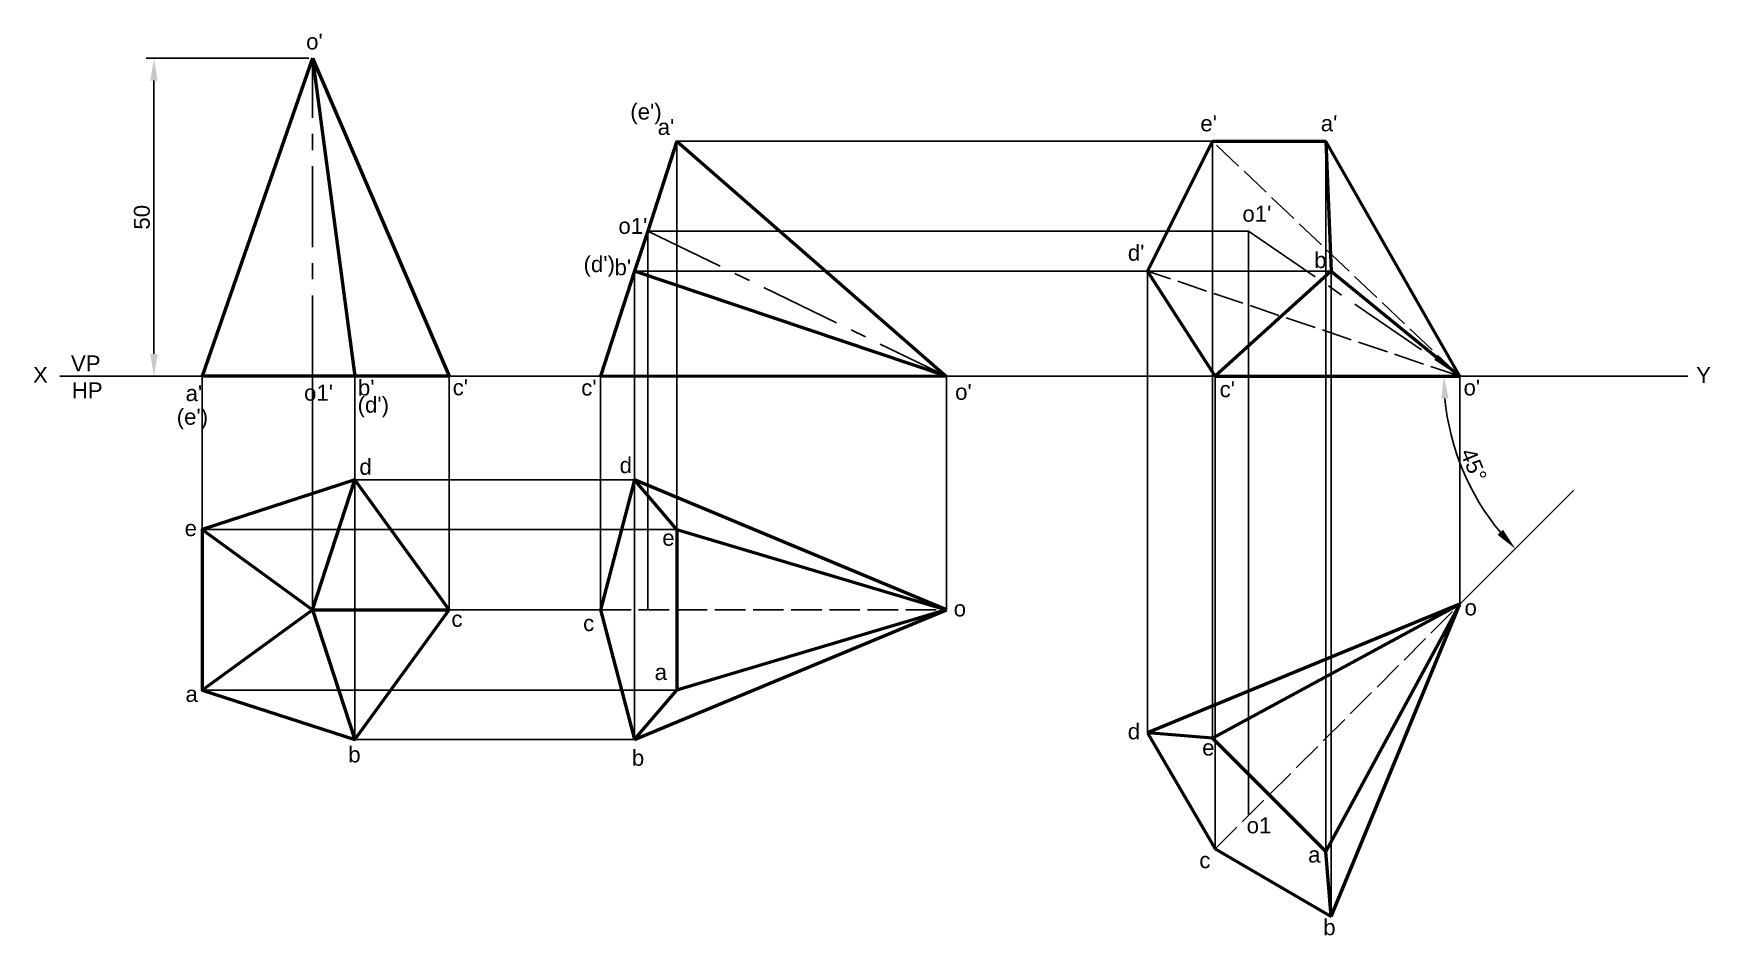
# Paper-space layout 'S_Pent.Py2' of a CAD drawing. Header units: millimetres. Extents: x 17 to 281, y 15 to 157.
import ezdxf

# ---------------------------------------------------------------- set-up
doc = ezdxf.new("R2010")
doc.units = ezdxf.units.MM
doc.header["$LTSCALE"] = 0.4
doc.linetypes.add('ACAD_ISO02W100', pattern=[15, 12, -3])
doc.linetypes.add('CENTER', pattern=[50.8, 31.75, -6.35, 6.35, -6.35])
doc.styles.get("Standard").update_dxf_attribs({"font": 'arial.ttf'})
doc.dimstyles.new('ISO-25', dxfattribs={"dimtxt": 2.5, "dimasz": 3.5, "dimexe": 1.25, "dimexo": 0.625, "dimtad": 1, "dimdsep": 46, "dimtxsty": 'Standard', "dimcen": 2.5, "dimadec": 0, "dimazin": 3, "dimtfac": 1, "dimtmove": 0, "dimatfit": 3, "dimfxl": 1, "dimarcsym": 0})

# ---------------------------------------------------------------- blocks, each defined once
blk = doc.blocks.new('*D27')
at = {"color": 0, "lineweight": -2, "transparency": 16777216}
for p, q in [((60.66, 153.08), (35.08, 153.08)), ((36.33, 149.58), (36.33, 106.58)), ((60.66, 103.08), (35.08, 103.08))]:
    blk.add_line(p, q, dxfattribs=at)
at = {"color": 0, "transparency": 16777216}
for points in [[(35.75, 149.58), (36.91, 149.58), (36.33, 153.08)], [(35.75, 106.58), (36.91, 106.58), (36.33, 103.08)]]:
    blk.add_solid(points, dxfattribs=at)
at = {"layer": 'Defpoints', "color": 0, "transparency": 16777216}
for p in [(61.29, 153.08), (36.33, 103.08), (61.29, 103.08)]:
    blk.add_point(p, dxfattribs=at)
at = {"color": 0, "transparency": 16777216, "insert": (34.43, 128.08), "char_height": 2.5, "attachment_point": 5, "rotation": 90}
blk.add_mtext('50', dxfattribs=at)
blk = doc.blocks.new('*D28')
at = {"color": 0, "lineweight": -2, "transparency": 16777216}
blk.add_arc((277.57, 103.08), 38.36, 185.229, 219.771, dxfattribs=at)
at = {"color": 0, "transparency": 16777216}
for points in [[(238.78, 99.56), (239.95, 99.61), (239.21, 103.08)], [(248.51, 78.93), (247.65, 78.14), (250.44, 75.95)]]:
    blk.add_solid(points, dxfattribs=at)
at = {"layer": 'Defpoints', "color": 0, "transparency": 16777216}
for p in [(21.5, 103.08), (277.57, 103.08), (240.51, 93.15), (259.63, 85.14), (241.7, 67.21)]:
    blk.add_point(p, dxfattribs=at)
at = {"color": 0, "transparency": 16777216, "insert": (243.88, 89.12), "char_height": 2.5, "attachment_point": 5, "rotation": 292.5}
blk.add_mtext('45°', dxfattribs=at)

psp = doc.layouts.new('S_Pent.Py2')

# ---------------------------------------------------------------- linework, layer by layer
at = {"lineweight": 50}
for p, q in [((61.285, 153.08), (43.908, 103.08)), ((61.285, 153.08), (82.764, 103.08)), ((61.285, 153.08), (67.922, 103.08)), ((118.566, 140.033), (113.98, 125.918)), ((118.566, 140.033), (160.977, 103.058)), ((192.588, 119.606), (202.799, 140.033)), ((202.799, 140.033), (220.653, 140.033)), ((241.698, 103.08), (220.653, 140.033)), ((220.653, 140.033), (221.477, 119.606)), ((113.98, 125.918), (111.928, 119.606)), ((111.928, 119.606), (106.559, 103.08)), ((160.952, 103.08), (111.928, 119.606)), ((203.236, 103.08), (192.588, 119.606)), ((221.477, 119.606), (203.236, 103.08)), ((221.477, 119.606), (241.698, 103.08)), ((61.285, 103.08), (43.908, 103.08)), ((67.922, 103.08), (61.285, 103.08)), ((82.764, 103.08), (67.922, 103.08)), ((160.977, 103.058), (106.559, 103.08)), ((203.236, 103.08), (241.698, 103.08)), ((61.285, 66.352), (67.922, 86.78)), ((111.928, 86.78), (106.559, 66.352)), ((160.952, 66.352), (111.928, 86.78)), ((118.566, 78.977), (111.928, 86.78)), ((43.908, 78.977), (61.285, 66.352)), ((118.566, 78.977), (160.952, 66.352)), ((118.566, 78.977), (118.566, 53.728)), ((43.908, 53.728), (61.285, 66.352)), ((61.285, 66.352), (82.764, 66.352)), ((61.285, 66.352), (67.922, 45.925)), ((106.559, 66.352), (111.928, 45.925)), ((111.928, 45.925), (160.952, 66.352)), ((160.952, 66.352), (118.566, 53.728)), ((241.698, 67.208), (192.588, 46.987)), ((202.799, 46.163), (241.698, 67.208)), ((241.698, 67.208), (220.653, 28.309)), ((221.477, 18.099), (241.698, 67.208)), ((111.928, 45.925), (118.566, 53.728)), ((202.799, 46.163), (192.588, 46.987)), ((192.588, 46.987), (203.236, 28.746)), ((202.799, 46.163), (220.653, 28.309)), ((203.236, 28.746), (221.477, 18.099)), ((221.477, 18.099), (220.653, 28.309))]:
    psp.add_line(p, q, dxfattribs=at)
at = {"linetype": 'CENTER'}
for p, q in [((61.285, 103.08), (61.285, 153.08)), ((113.98, 125.918), (160.952, 103.08)), ((208.475, 125.918), (241.698, 103.08))]:
    psp.add_line(p, q, dxfattribs=at)
for p, q in [((118.566, 140.033), (118.566, 53.728)), ((118.566, 140.033), (220.653, 140.033)), ((202.799, 46.163), (202.799, 140.033)), ((220.653, 140.033), (220.653, 28.309)), ((220.653, 140.033), (221.477, 119.606)), ((113.98, 125.918), (113.98, 66.352)), ((208.475, 125.918), (113.98, 125.918)), ((208.475, 34), (208.475, 125.918)), ((111.928, 119.606), (111.928, 45.925)), ((111.928, 119.606), (221.477, 119.606)), ((192.588, 46.987), (192.588, 119.606)), ((221.477, 119.606), (221.477, 18.099)), ((21.501, 103.08), (277.569, 103.08)), ((43.908, 78.977), (43.908, 103.08)), ((61.285, 66.352), (61.285, 103.08)), ((67.922, 86.78), (67.922, 103.08)), ((82.764, 66.352), (82.764, 103.08)), ((106.559, 103.08), (106.559, 66.352)), ((160.952, 103.08), (160.952, 66.352)), ((203.236, 28.746), (203.236, 103.08)), ((241.698, 67.208), (241.698, 103.08)), ((67.922, 86.78), (67.922, 45.925)), ((67.922, 86.78), (111.928, 86.78)), ((259.633, 85.144), (241.698, 67.208)), ((43.908, 78.977), (118.566, 78.977)), ((82.764, 66.352), (106.559, 66.352)), ((118.566, 53.728), (43.908, 53.728)), ((67.922, 45.925), (111.928, 45.925))]:
    psp.add_line(p, q)
at = {"linetype": 'ACAD_ISO02W100'}
for p, q in [((241.698, 103.08), (202.799, 140.033)), ((241.698, 103.08), (192.588, 119.606)), ((106.559, 66.352), (160.952, 66.352)), ((203.236, 28.746), (241.698, 67.208))]:
    psp.add_line(p, q, dxfattribs=at)
at = {"lineweight": 50}
psp.add_lwpolyline([(82.764, 66.352), (67.922, 86.78), (43.908, 78.977), (43.908, 53.728), (67.922, 45.925)], close=True, dxfattribs=at)

# ---------------------------------------------------------------- texts
at = {"char_height": 2.5, "attachment_point": 1}
for s, width, insert in [("o'", 4.00852, (60.261, 156.975)), ("(e')", 1.66515, (111.244, 145.951)), ("a'", 2.82351, (115.552, 143.528)), ("e'", 3.2502, (200.9, 144.097)), ("a'", 3.2502, (219.844, 144.097)), ("o1'", 2.91544, (207.517, 129.881)), ("o1'", 2.81794, (109.377, 127.974)), ("(d')", 3.86368, (103.892, 121.965)), ("b'", 5.01586, (108.766, 121.463)), ("d'", 2.27137, (189.498, 123.75)), ('b', 1.83564, (218.818, 122.589)), ('VP', 2.88929, (23.269, 106.35)), ('X', 3.67728, (17.308, 104.545)), ('Y', 5.01233, (278.88, 104.524)), ('HP', 3.80861, (23.398, 102.113)), ("a'", 2.60968, (41.299, 101.663)), ("o1'", 3.17066, (59.936, 101.74)), ("b'", 3.38173, (68.407, 102.534)), ("c'", 1.84302, (83.311, 102.579)), ("c'", 3.00936, (103.527, 102.541)), ("o'", 2.89551, (162.337, 101.872)), ("c'", 2.05777, (203.937, 102.277)), ("o'", 3.7376, (242.296, 102.556)), ("(e')", 5.41332, (39.907, 97.954)), ("(d')", 3.22707, (68.359, 99.844)), ('d', 1.72187, (68.632, 90.084)), ('d', 3.05898, (109.566, 90.335)), ('e', 2.77521, (41.145, 80.435)), ('e', 1.3981, (116.275, 78.921)), ('o', 1.87607, (162.109, 67.803)), ('o', 4.48051, (242.45, 67.96)), ('c', 1.86589, (83.114, 66.166)), ('c', 2.05111, (103.829, 65.495)), ('a', 3.49256, (115.073, 57.8)), ('a', 3.67854, (41.287, 54.358)), ('d', 4.04389, (189.485, 48.475)), ('b', 3.10792, (66.888, 44.841)), ('e', 1.24087, (201.189, 45.927)), ('b', 2.50069, (111.489, 44.307)), ('o1', 2.57296, (208.183, 33.694)), ('c', 2.61298, (200.745, 28.21)), ('a', 2.78414, (217.858, 29.096)), ('b', 5.01336, (220.233, 17.664))]:
    psp.add_mtext_dynamic_manual_height_columns(s, width=width, gutter_width=12.5, heights=[0], dxfattribs=dict(at, insert=insert))

# ---------------------------------------------------------------- dimensions: what is measured, and where the dimension line sits
dim = psp.add_linear_dim(base=(36.33, 103.08), p1=(61.285, 153.08), p2=(61.285, 103.08), angle=90, dimstyle='ISO-25')
dim.commit()
dim.dimension.update_dxf_attribs({"geometry": '*D27', "text_midpoint": (34.429, 128.08)})
dim = psp.add_angular_dim_2l(base=(240.513, 93.15), line1=((259.633, 85.144), (241.698, 67.208)), line2=((21.501, 103.08), (277.569, 103.08)), dimstyle='ISO-25')
dim.commit()
dim.dimension.update_dxf_attribs({"geometry": '*D28', "text_midpoint": (243.878, 89.124)})

doc.saveas('drawing.dxf')
